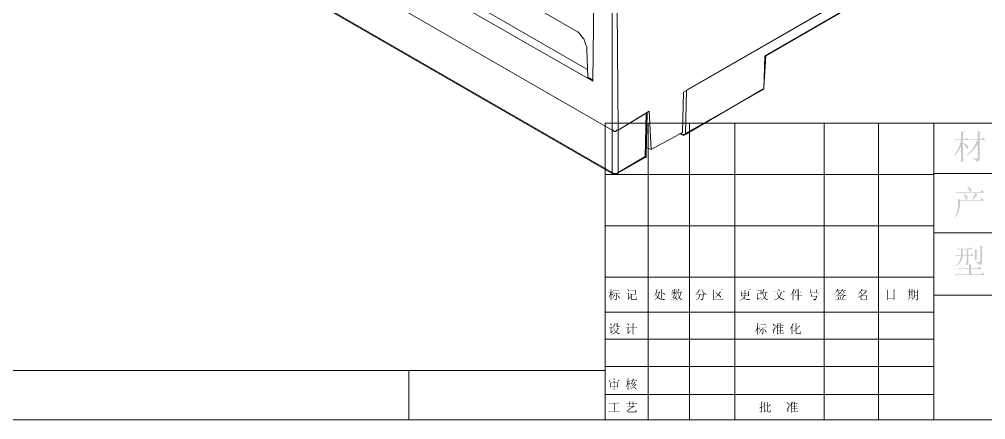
# Model space of a CAD drawing. Header units: millimetres. Extents: x 0 to 273, y 0 to 191.
# Drawn here: x 137 to 218.4, y 0 to 33.7 of the extents above; entities that cross this region are included whole.
import ezdxf

# ---------------------------------------------------------------- set-up
doc = ezdxf.new("R2010")
doc.units = ezdxf.units.MM

msp = doc.modelspace()

# ---------------------------------------------------------------- hatches: boundary and pattern name
h = msp.add_hatch(color=0)
h.paths.add_polyline_path([(217.299635, 22.035382), (217.299635, 21.98026), (217.509097, 21.897578), (217.590401, 21.830743), (217.663437, 21.726701), (217.787461, 21.796292), (217.861875, 21.870017), (217.894259, 21.949255), (217.905972, 22.024358), (217.905972, 23.578785), (218.368993, 23.578785), (218.18158, 23.766198), (218.049288, 23.633906), (217.905972, 23.633906), (217.905972, 24.13), (218.005191, 24.20717), (217.729583, 24.317413), (217.740607, 23.633906), (217.068125, 23.633906), (217.156319, 23.545712), (217.255538, 23.578785), (217.707535, 23.578785), (217.515212, 23.173814), (217.293434, 22.819486), (217.041684, 22.516834), (216.759444, 22.266892), (216.792517, 22.233819), (217.077857, 22.436477), (217.330641, 22.672725), (217.551386, 22.943078), (217.740607, 23.248056), (217.740607, 22.101528), (217.719937, 22.027114), (217.657925, 22.002309), (217.604268, 22.004376), (217.526323, 22.010577), (217.424606, 22.020913)])
h.paths.add_polyline_path([(216.505885, 23.292153), (216.658847, 23.11852), (216.770469, 22.928351), (216.810776, 22.849975), (216.849017, 22.813974), (216.88519, 22.82138), (216.919297, 22.873229), (216.938848, 22.940495), (216.939278, 23.002076), (216.920072, 23.058489), (216.880712, 23.110252), (216.81982, 23.158914), (216.736707, 23.214294), (216.63189, 23.276908), (216.505885, 23.347274), (216.505885, 23.56776), (217.024028, 23.56776), (216.836614, 23.755174), (216.704323, 23.622882), (216.505885, 23.622882), (216.505885, 24.13), (216.605104, 24.20717), (216.329496, 24.317413), (216.340521, 23.622882), (215.756232, 23.622882), (215.844427, 23.534688), (215.943646, 23.56776), (216.340521, 23.56776), (216.229072, 23.189489), (216.093852, 22.848424), (215.935894, 22.544567), (215.756232, 22.277917), (215.789305, 22.244844), (215.9669, 22.443454), (216.118657, 22.643097), (216.243541, 22.844807), (216.340521, 23.049618), (216.339573, 22.654982), (216.337076, 22.298587), (216.333544, 21.981466), (216.329496, 21.704653), (216.51691, 21.781823), (216.513271, 21.854181), (216.510536, 21.959676), (216.508577, 22.098373), (216.507263, 22.270337), (216.506467, 22.475633), (216.506058, 22.714324), (216.505907, 22.986476)])
h = msp.add_hatch(color=0)
h.paths.add_polyline_path([(216.51691, 19.043385), (216.619573, 18.881466), (216.693298, 18.690608), (216.721118, 18.603791), (216.754621, 18.558316), (216.793292, 18.554182), (216.836614, 18.591389), (216.86762, 18.646166), (216.877956, 18.70301), (216.86762, 18.761921), (216.836614, 18.822899), (216.716725, 18.945545), (216.538958, 19.076458)])
h.paths.add_polyline_path([(217.498073, 19.087483), (217.471201, 18.992484), (217.423659, 18.864929), (217.355446, 18.705335), (217.266562, 18.514219), (216.263351, 18.514219), (216.075937, 18.613437), (216.079382, 18.286842), (216.070425, 17.90237), (216.044587, 17.696698), (215.983609, 17.493092), (215.887491, 17.291554), (215.756232, 17.092083), (215.778281, 17.05901), (215.927195, 17.215418), (216.043553, 17.371825), (216.127872, 17.530299), (216.180668, 17.692908), (216.233034, 18.044997), (216.252326, 18.459097), (218.291823, 18.459097), (218.093385, 18.657535), (217.950069, 18.514219), (217.332708, 18.514219), (217.430893, 18.641343), (217.518743, 18.749863), (217.596258, 18.83978), (217.663437, 18.911094), (217.751632, 18.955191)])
h.paths.add_polyline_path([(215.855451, 19.197726), (215.943646, 19.109531), (216.047688, 19.134336), (216.164132, 19.142604), (218.291823, 19.142604), (218.093385, 19.341042), (217.950069, 19.197726), (217.101198, 19.197726), (217.170358, 19.266972), (217.203862, 19.334151), (217.201192, 19.399264), (217.161831, 19.462309), (217.026784, 19.573241), (216.858663, 19.671771), (216.836614, 19.638698), (216.920675, 19.529833), (216.97993, 19.429236), (217.046076, 19.197726)])
h = msp.add_hatch(color=0)
h.paths.add_polyline_path([(216.781493, 13.011767), (216.946857, 13.099962), (216.937211, 13.261192), (216.935833, 13.463764), (216.935833, 13.827566), (217.409878, 13.827566), (217.222465, 14.014979), (217.101198, 13.882687), (216.935833, 13.882687), (216.935833, 14.356733), (217.299635, 14.356733), (217.112222, 14.544146), (216.97993, 14.411854), (215.965694, 14.411854), (216.053889, 14.32366), (216.175156, 14.356733), (216.318472, 14.356733), (216.318472, 13.882687), (215.855451, 13.882687), (215.95467, 13.794493), (216.078693, 13.819298), (216.219253, 13.827566), (216.318472, 13.827566), (216.279284, 13.569012), (216.186869, 13.338362), (216.041745, 13.134585), (215.844427, 12.956646), (215.866476, 12.923573), (216.121671, 13.098153), (216.308137, 13.307357), (216.425356, 13.550666), (216.472812, 13.827566), (216.792517, 13.827566), (216.792517, 13.463764), (216.789072, 13.272906)])
h.paths.add_polyline_path([(216.472812, 14.356733), (216.792517, 14.356733), (216.792517, 13.882687), (216.472812, 13.882687)])
h.paths.add_polyline_path([(217.487048, 13.463764), (217.641389, 13.518885), (217.641389, 14.213417), (217.718559, 14.290587), (217.487048, 14.378781), (217.494628, 14.183789), (217.498073, 13.959858)])
h.paths.add_polyline_path([(217.939045, 14.654389), (217.946624, 14.469043), (217.950069, 14.312635), (217.950069, 13.397618), (217.943868, 13.342927), (217.925265, 13.303222), (217.894259, 13.279021), (217.850851, 13.270839), (217.718559, 13.270839), (217.520121, 13.287375), (217.520121, 13.232253), (217.665935, 13.197027), (217.772991, 13.148882), (217.841807, 13.087301), (217.872899, 13.011767), (217.977286, 13.071712), (218.050666, 13.152327), (218.093041, 13.253613), (218.10441, 13.375569), (218.10441, 14.478), (218.18158, 14.55517)])
h.paths.add_polyline_path([(217.001979, 12.758208), (216.053889, 12.758208), (216.142083, 12.670014), (216.246125, 12.694819), (216.362569, 12.703087), (217.001979, 12.703087), (217.001979, 12.240066), (215.811354, 12.240066), (215.910573, 12.151872), (216.034596, 12.176676), (216.175156, 12.184944), (218.324896, 12.184944), (218.137482, 12.405431), (217.983142, 12.240066), (217.156319, 12.240066), (217.156319, 12.703087), (218.038264, 12.703087), (217.839826, 12.901524), (217.685486, 12.758208), (217.156319, 12.758208), (217.156319, 12.923573), (217.244514, 13.011767), (216.990955, 13.12201)])
h = msp.add_hatch(color=0)
h.paths.add_polyline_path([(187.393536, 10.523802), (187.382512, 10.51829), (187.462438, 10.372907), (187.509291, 10.264731), (187.534785, 10.202719), (187.564413, 10.215122), (187.581638, 10.264731), (187.569925, 10.31434), (187.54934, 10.345518), (187.512736, 10.390132), (187.460629, 10.449216)])
h.paths.add_polyline_path([(187.062807, 10.915165), (187.09588, 10.882092), (187.128953, 10.898628), (187.553388, 10.898628), (187.48173, 10.964774), (187.432121, 10.915165)])
h.paths.add_polyline_path([(187.117928, 10.171024), (187.117928, 10.148976), (187.189586, 10.126927), (187.244708, 10.060781), (187.310854, 10.104878), (187.332902, 10.171024), (187.332902, 10.650582), (187.625046, 10.650582), (187.547876, 10.72224), (187.492755, 10.667118), (186.996661, 10.667118), (187.029734, 10.634045), (187.068319, 10.650582), (187.272269, 10.650582), (187.272269, 10.176536), (187.265378, 10.159311), (187.25022, 10.154488), (187.204745, 10.158622)])
h.paths.add_polyline_path([(187.12344, 10.534826), (187.044892, 10.336389), (186.941539, 10.171024), (186.952564, 10.16), (187.059362, 10.284712), (187.162025, 10.446632), (187.211635, 10.479705)])
h.paths.add_polyline_path([(186.880906, 10.600972), (186.918802, 10.556875), (186.952564, 10.496241), (186.977368, 10.456278), (187.002173, 10.474193), (187.013886, 10.514845), (186.996661, 10.551363), (186.951186, 10.585814), (186.880906, 10.628533), (186.880906, 10.733264), (187.051782, 10.733264), (186.980124, 10.804922), (186.936027, 10.755313), (186.880906, 10.755313), (186.880906, 10.959262), (186.913979, 10.986823), (186.820272, 11.03092), (186.823028, 10.903452), (186.825784, 10.755313), (186.649395, 10.755313), (186.682468, 10.72224), (186.721053, 10.733264), (186.825784, 10.733264), (186.749992, 10.489351), (186.649395, 10.28678), (186.665932, 10.270243), (186.754126, 10.39909), (186.825784, 10.540339), (186.823028, 10.261975), (186.820272, 10.049757), (186.886418, 10.077318), (186.883231, 10.140535), (186.881595, 10.248194), (186.880992, 10.401329)])
h = msp.add_hatch(color=0)
h.paths.add_polyline_path([(188.524196, 10.204097), (188.530569, 10.157502), (188.550378, 10.12486), (188.584657, 10.105654), (188.634439, 10.099366), (188.943119, 10.099366), (189.00582, 10.114525), (189.04785, 10.154488), (189.009954, 10.179982), (188.992729, 10.226146), (188.987217, 10.369462), (188.97068, 10.369462), (188.962412, 10.244749), (188.954144, 10.182049), (188.937607, 10.157244), (188.904534, 10.148976), (188.645463, 10.148976), (188.596543, 10.166201), (188.584829, 10.220634), (188.584829, 10.567899), (188.876974, 10.567899), (188.876974, 10.501753), (188.937607, 10.534826), (188.93442, 10.576254), (188.932784, 10.643002), (188.932181, 10.735589), (188.932095, 10.854531), (188.976192, 10.882092), (188.910046, 10.948238), (188.871461, 10.898628), (188.496635, 10.898628), (188.529708, 10.865556), (188.61239, 10.882092), (188.876974, 10.882092), (188.876974, 10.584436), (188.584829, 10.584436), (188.518684, 10.628533), (188.524196, 10.485217)])
h.paths.add_polyline_path([(188.232052, 10.981311), (188.285795, 10.915854), (188.314734, 10.854531), (188.334715, 10.813879), (188.358831, 10.810434), (188.378813, 10.831794), (188.386392, 10.865556), (188.37399, 10.901385), (188.336783, 10.937214), (188.237564, 10.997847)])
h.paths.add_polyline_path([(188.270637, 10.193073), (188.325758, 10.121415), (188.34841, 10.162842), (188.382947, 10.221323), (188.428853, 10.297373), (188.485611, 10.39151), (188.469074, 10.402535), (188.342295, 10.242682), (188.342295, 10.600972), (188.386392, 10.634045), (188.320246, 10.694679), (188.287173, 10.650582), (188.088736, 10.650582), (188.121809, 10.617509), (188.204491, 10.634045), (188.287173, 10.634045), (188.287173, 10.270243)])
h = msp.add_hatch(color=0)
h.paths.add_polyline_path([(190.696414, 10.738776), (190.88934, 10.738776), (190.840419, 10.530692), (190.779097, 10.36395), (190.712951, 10.482461), (190.663341, 10.634045)])
h.paths.add_polyline_path([(190.999583, 10.733264), (190.927925, 10.804922), (190.883828, 10.760825), (190.707439, 10.760825), (190.733621, 10.843507), (190.751536, 10.893116), (190.784609, 10.948238), (190.690902, 10.986823), (190.673677, 10.88347), (190.635781, 10.72224), (190.573769, 10.541028), (190.486953, 10.380486), (190.503489, 10.369462), (190.582037, 10.478327), (190.652317, 10.611997), (190.686079, 10.463168), (190.757048, 10.31434), (190.641293, 10.193073), (190.475928, 10.08283), (190.486953, 10.071806), (190.668854, 10.165512), (190.784609, 10.270243), (190.870736, 10.197207), (190.977534, 10.148976), (191.043852, 10.130286), (191.12774, 10.115214), (191.230232, 10.103242), (191.352361, 10.093854), (191.372342, 10.135884), (191.429531, 10.165512), (191.429531, 10.176536), (191.283975, 10.175503), (191.162191, 10.180671), (191.065212, 10.192039), (190.994071, 10.209609), (190.887273, 10.250951), (190.817682, 10.308828), (190.900364, 10.51829), (190.955486, 10.711215)])
h.paths.add_polyline_path([(191.137387, 10.711215), (191.265544, 10.607862), (191.335824, 10.529314), (191.367519, 10.493485), (191.390946, 10.523802), (191.384055, 10.580991), (191.335824, 10.634045), (191.253142, 10.683655), (191.137387, 10.733264), (191.137387, 10.915165), (191.170459, 10.948238), (191.076753, 10.997847), (191.079509, 10.908275), (191.082265, 10.843507), (191.082265, 10.397023), (191.076753, 10.23717), (191.142899, 10.264731), (191.137387, 10.397023)])
h = msp.add_hatch(color=0)
h.paths.add_polyline_path([(192.163315, 10.413559), (192.306631, 10.413559), (192.229461, 10.275755), (192.09717, 10.303316)])
h.paths.add_polyline_path([(191.992439, 10.970286), (191.981414, 10.959262), (192.04756, 10.832483), (192.064786, 10.794587), (192.086145, 10.810434), (192.099237, 10.851086), (192.091657, 10.887604), (192.05445, 10.924811)])
h.paths.add_polyline_path([(192.350729, 10.981311), (192.321101, 10.915165), (192.262534, 10.79941), (192.273559, 10.793898), (192.356241, 10.893116), (192.422387, 10.931701)])
h.paths.add_polyline_path([(192.163315, 11.025408), (192.166072, 10.904141), (192.168828, 10.766337), (191.926293, 10.766337), (191.959366, 10.733264), (192.042048, 10.744288), (192.135755, 10.744288), (192.036536, 10.619576), (191.904244, 10.507266), (191.915269, 10.496241), (192.048249, 10.578924), (192.168828, 10.694679), (192.168828, 10.523802), (192.113706, 10.435608), (191.915269, 10.435608), (191.948342, 10.402535), (191.986927, 10.413559), (192.108194, 10.413559), (192.05445, 10.331566), (192.025512, 10.28678), (192.201901, 10.248194), (192.065475, 10.151732), (191.904244, 10.088342), (191.909756, 10.071806), (192.095103, 10.130372), (192.25151, 10.226146), (192.345217, 10.165512), (192.373466, 10.148976), (192.389314, 10.165512), (192.372777, 10.220634), (192.339015, 10.240615), (192.284583, 10.264731), (192.321101, 10.323298), (192.361753, 10.402535), (192.400338, 10.430095), (192.339704, 10.474193), (192.312144, 10.435608), (192.179852, 10.435608), (192.234973, 10.501753), (192.17434, 10.51829), (192.223949, 10.551363), (192.223949, 10.683655), (192.312144, 10.59546), (192.338326, 10.569966), (192.356241, 10.589948), (192.361064, 10.622332), (192.345217, 10.650582), (192.299052, 10.675386), (192.223949, 10.700191), (192.223949, 10.744288), (192.444435, 10.744288), (192.378289, 10.810434), (192.334192, 10.766337), (192.223949, 10.766337), (192.223949, 10.959262), (192.25151, 10.981311)])
h.paths.add_polyline_path([(192.505069, 10.744288), (192.692482, 10.744288), (192.660787, 10.505199), (192.604288, 10.336389), (192.538142, 10.519668)])
h.paths.add_polyline_path([(192.527118, 11.025408), (192.491116, 10.864005), (192.449947, 10.726374), (192.404644, 10.61148), (192.356241, 10.51829), (192.367265, 10.512778), (192.488532, 10.716727), (192.511959, 10.494174), (192.576727, 10.292292), (192.440301, 10.162756), (192.262534, 10.066293), (192.268046, 10.049757), (192.460972, 10.133128), (192.604288, 10.253707), (192.685592, 10.157933), (192.791701, 10.08283), (192.808926, 10.115214), (192.863359, 10.126927), (192.863359, 10.137951), (192.744159, 10.190317), (192.637361, 10.292292), (192.675429, 10.372993), (192.706263, 10.474882), (192.728828, 10.598475), (192.742092, 10.744288), (192.868871, 10.744288), (192.797213, 10.821458), (192.742092, 10.766337), (192.510581, 10.766337), (192.542965, 10.850397), (192.571215, 10.909653), (192.626336, 10.975799)])
h = msp.add_hatch(color=0)
h.paths.add_polyline_path([(194.278001, 10.992335), (194.207721, 10.836617), (194.129173, 10.705703), (194.039601, 10.59546), (193.94176, 10.501753), (193.947272, 10.490729), (194.067161, 10.573411), (194.162246, 10.67263), (194.244239, 10.782873), (194.322099, 10.909653), (194.360684, 10.931701)])
h.paths.add_polyline_path([(194.564633, 10.981311), (194.487463, 11.014384), (194.525359, 10.858665), (194.592194, 10.727752), (194.683145, 10.620265), (194.807168, 10.529314), (194.845753, 10.562387), (194.900875, 10.578924), (194.900875, 10.589948), (194.789253, 10.626466), (194.685901, 10.700191), (194.59495, 10.811123), (194.537072, 10.959262)])
h.paths.add_polyline_path([(194.112637, 10.589948), (194.14571, 10.556875), (194.184295, 10.567899), (194.311074, 10.567899), (194.284891, 10.425961), (194.233904, 10.292292), (194.138819, 10.171024), (193.985857, 10.066293), (193.996882, 10.049757), (194.170514, 10.151043), (194.278001, 10.264731), (194.340013, 10.399779), (194.37722, 10.567899), (194.592194, 10.567899), (194.583926, 10.424153), (194.575658, 10.315029), (194.567389, 10.240012), (194.559121, 10.198585), (194.538451, 10.164134), (194.509512, 10.154488), (194.459902, 10.158622), (194.37722, 10.171024), (194.37722, 10.148976), (194.455768, 10.112458), (194.492975, 10.055269), (194.563255, 10.09661), (194.60873, 10.154488), (194.623372, 10.204097), (194.634913, 10.28678), (194.644387, 10.402535), (194.652828, 10.551363), (194.685901, 10.573411), (194.625267, 10.634045), (194.586682, 10.589948)])
h = msp.add_hatch(color=0)
h.paths.add_polyline_path([(195.601586, 10.766337), (195.590562, 10.755313), (195.849633, 10.534826), (195.717342, 10.385998), (195.568514, 10.264731), (195.58505, 10.253707), (195.645684, 10.292292), (195.722854, 10.347413), (195.893731, 10.501753), (195.998461, 10.397023), (196.075632, 10.297804), (196.101814, 10.27231), (196.119729, 10.292292), (196.119729, 10.374974), (196.101298, 10.403999), (196.063229, 10.441809), (196.006557, 10.48892), (195.932316, 10.545851), (196.031534, 10.67263), (196.07701, 10.721551), (196.114217, 10.7498), (196.037047, 10.821458), (195.976413, 10.711215), (195.882706, 10.578924), (195.729744, 10.685033)])
h.paths.add_polyline_path([(195.513392, 10.937214), (195.447246, 10.975799), (195.450002, 10.885537), (195.452758, 10.832483), (195.452758, 10.148976), (195.425198, 10.126927), (195.485831, 10.08283), (195.50788, 10.115903), (196.30163, 10.115903), (196.229972, 10.198585), (196.169338, 10.137951), (195.50788, 10.137951), (195.50788, 10.915165), (196.279581, 10.915165), (196.207923, 10.992335), (196.14729, 10.937214)])
h = msp.add_hatch(color=0)
h.paths.add_polyline_path([(197.815921, 10.402535), (197.876555, 10.430095), (197.876555, 10.463168), (198.108066, 10.463168), (198.086017, 10.352925), (198.052944, 10.275755), (197.996444, 10.330188), (197.931677, 10.413559), (197.91514, 10.402535), (197.977152, 10.304005), (198.030895, 10.242682), (197.977841, 10.196518), (197.904116, 10.154488), (197.800074, 10.113147), (197.667093, 10.071806), (197.672605, 10.055269), (197.799385, 10.083519), (197.909628, 10.115903), (197.997822, 10.154488), (198.06948, 10.209609), (198.168699, 10.147598), (198.267918, 10.110391), (198.387807, 10.094543), (198.549038, 10.08283), (198.566263, 10.119348), (198.620696, 10.143464), (198.620696, 10.154488), (198.426392, 10.153799), (198.289967, 10.165512), (198.185236, 10.193762), (198.097041, 10.242682), (198.141138, 10.340523), (198.168699, 10.463168), (198.40021, 10.463168), (198.40021, 10.413559), (198.466355, 10.435608), (198.463169, 10.486337), (198.461532, 10.556186), (198.460929, 10.645672), (198.460843, 10.755313), (198.493916, 10.782873), (198.433283, 10.837995), (198.394697, 10.79941), (198.174211, 10.79941), (198.174211, 10.920677), (198.598647, 10.920677), (198.515965, 10.997847), (198.460843, 10.942726), (197.68363, 10.942726), (197.716703, 10.909653), (197.799385, 10.920677), (198.11909, 10.920677), (198.11909, 10.79941), (197.882067, 10.79941), (197.815921, 10.832483), (197.821434, 10.611997)])
h.paths.add_polyline_path([(197.876555, 10.777361), (198.11909, 10.777361), (198.11909, 10.645069), (197.876555, 10.645069)])
h.paths.add_polyline_path([(198.174211, 10.777361), (198.40021, 10.777361), (198.40021, 10.645069), (198.174211, 10.645069)])
h.paths.add_polyline_path([(197.876555, 10.623021), (198.11909, 10.623021), (198.116334, 10.562387), (198.113578, 10.485217), (197.876555, 10.485217)])
h.paths.add_polyline_path([(198.174211, 10.623021), (198.40021, 10.623021), (198.40021, 10.485217), (198.168699, 10.485217)])
h = msp.add_hatch(color=0)
h.paths.add_polyline_path([(199.508814, 10.832483), (199.547399, 10.865556), (199.492277, 10.920677), (199.442668, 10.87658), (199.128475, 10.87658), (199.161548, 10.843507), (199.200133, 10.854531), (199.459204, 10.854531), (199.459204, 10.606484), (199.227694, 10.606484), (199.161548, 10.645069), (199.16706, 10.457656), (199.16706, 10.264731), (199.156036, 10.176536), (199.194621, 10.104878), (199.23691, 10.142344), (199.313821, 10.189628), (199.42484, 10.248281), (199.569447, 10.319852), (199.563935, 10.336389), (199.227694, 10.204097), (199.227694, 10.584436), (199.459204, 10.584436), (199.459204, 10.545851), (199.514326, 10.584436), (199.509503, 10.67952)])
h.paths.add_polyline_path([(199.663154, 10.738776), (199.872616, 10.738776), (199.840232, 10.515534), (199.778909, 10.341901), (199.740496, 10.408219), (199.707251, 10.492107), (199.67814, 10.594599), (199.65213, 10.716727)])
h.paths.add_polyline_path([(199.635593, 10.689167), (199.6728, 10.468681), (199.751349, 10.297804), (199.601142, 10.158622), (199.409595, 10.060781), (199.415107, 10.049757), (199.609411, 10.126927), (199.778909, 10.253707), (199.873305, 10.157244), (199.988371, 10.077318), (200.022822, 10.113836), (200.065541, 10.121415), (200.065541, 10.137951), (199.926359, 10.199274), (199.811982, 10.297804), (199.891219, 10.489351), (199.93325, 10.738776), (200.049005, 10.738776), (199.982859, 10.804922), (199.938762, 10.760825), (199.674178, 10.760825), (199.71552, 10.868312), (199.740324, 10.942726), (199.778909, 10.964774), (199.685203, 11.014384), (199.606655, 10.733953), (199.503302, 10.523802), (199.514326, 10.51829), (199.585295, 10.605795)])
h = msp.add_hatch(color=0)
h.paths.add_polyline_path([(200.948147, 11.014384), (200.931611, 10.997847), (200.972952, 10.922055), (200.997757, 10.854531), (201.019116, 10.817324), (201.052878, 10.837995), (201.069414, 10.884159), (201.052878, 10.926189), (201.008781, 10.966152)])
h.paths.add_polyline_path([(200.567809, 10.79941), (200.600882, 10.766337), (200.683564, 10.777361), (200.82688, 10.777361), (200.849445, 10.637835), (200.883379, 10.516912), (200.927649, 10.414593), (200.98122, 10.330877), (200.898365, 10.254137), (200.797941, 10.18825), (200.678913, 10.131664), (200.540248, 10.08283), (200.54576, 10.066293), (200.690368, 10.103845), (200.817923, 10.151732), (200.927907, 10.212021), (201.019805, 10.28678), (201.176901, 10.169646), (201.383607, 10.093854), (201.411168, 10.135884), (201.488338, 10.148976), (201.488338, 10.165512), (201.362248, 10.182049), (201.248559, 10.215122), (201.147274, 10.264731), (201.05839, 10.330877), (201.112995, 10.414593), (201.160365, 10.516912), (201.199467, 10.637835), (201.229267, 10.777361), (201.49385, 10.777361), (201.405656, 10.865556), (201.33951, 10.79941)])
h.paths.add_polyline_path([(200.848928, 10.777361), (201.163121, 10.777361), (201.105243, 10.552741), (201.014293, 10.369462), (200.915074, 10.550674)])
h = msp.add_hatch(color=0)
h.paths.add_polyline_path([(202.585918, 10.744288), (202.420553, 10.744288), (202.453626, 10.854531), (202.486699, 10.882092), (202.404017, 10.926189), (202.379901, 10.811123), (202.35992, 10.716727), (202.288262, 10.529314), (202.299286, 10.51829), (202.357164, 10.609929), (202.415041, 10.72224), (202.585918, 10.72224), (202.585918, 10.479705), (202.271725, 10.479705), (202.304798, 10.446632), (202.38748, 10.457656), (202.585918, 10.457656), (202.585918, 10.049757), (202.652064, 10.071806), (202.648877, 10.120468), (202.647241, 10.200652), (202.646638, 10.312876), (202.646552, 10.457656), (202.94972, 10.457656), (202.883574, 10.529314), (202.828453, 10.479705), (202.646552, 10.479705), (202.646552, 10.72224), (202.911135, 10.72224), (202.833965, 10.79941), (202.784355, 10.744288), (202.646552, 10.744288), (202.646552, 10.948238), (202.679625, 10.981311), (202.585918, 11.025408)])
h.paths.add_polyline_path([(202.144946, 10.049757), (202.211092, 10.08283), (202.206268, 10.179293), (202.205579, 10.259219), (202.205579, 10.689167), (202.238652, 10.716727), (202.189043, 10.755313), (202.222116, 10.822147), (202.288262, 10.942726), (202.321335, 10.964774), (202.238652, 11.025408), (202.139434, 10.777361), (202.090513, 10.671252), (202.045727, 10.589948), (202.003008, 10.523802), (201.968557, 10.474193), (201.979581, 10.463168), (202.05055, 10.54654), (202.150458, 10.683655), (202.150458, 10.248194), (202.147702, 10.163445)])
h = msp.add_hatch(color=0)
h.paths.add_polyline_path([(204.163055, 10.931701), (204.196128, 10.959262), (204.141007, 11.008872), (204.102421, 10.964774), (203.694522, 10.964774), (203.628376, 10.997847), (203.633888, 10.821458), (203.628376, 10.650582), (203.694522, 10.667118), (203.694522, 10.711215), (204.107934, 10.711215), (204.107934, 10.667118), (204.168567, 10.689167), (204.163744, 10.775294)])
h.paths.add_polyline_path([(203.694522, 10.948238), (204.107934, 10.948238), (204.107934, 10.733264), (203.694522, 10.733264)])
h.paths.add_polyline_path([(204.190616, 10.385998), (204.229201, 10.413559), (204.168567, 10.474193), (204.12447, 10.430095), (203.755156, 10.430095), (203.810277, 10.584436), (204.361493, 10.584436), (204.289835, 10.656094), (204.234713, 10.600972), (203.435451, 10.600972), (203.468524, 10.567899), (203.507109, 10.584436), (203.744132, 10.584436), (203.724839, 10.523802), (203.705546, 10.479705), (203.661449, 10.430095), (203.711059, 10.369462), (203.744132, 10.408047), (204.12447, 10.408047), (204.1069, 10.305728), (204.087263, 10.23028), (204.065559, 10.181704), (204.041788, 10.16), (203.967374, 10.157244), (203.84335, 10.187561), (203.84335, 10.171024), (203.931545, 10.117281), (203.97013, 10.055269), (204.025251, 10.071806), (204.063836, 10.088342), (204.118958, 10.137951), (204.13558, 10.165857), (204.15272, 10.2165), (204.170893, 10.28988)])
h = msp.add_hatch(color=0)
h.paths.add_polyline_path([(205.91438, 11.014384), (205.820673, 10.810434), (205.757972, 10.711904), (205.699406, 10.634045), (205.715942, 10.628533), (205.815161, 10.733264), (205.903356, 10.849019), (205.947453, 10.849019), (205.986038, 10.755313), (205.997062, 10.689167), (206.004641, 10.664362), (206.024623, 10.656094), (206.063208, 10.689167), (206.068031, 10.718105), (206.052184, 10.755313), (205.969501, 10.849019), (206.212036, 10.849019), (206.14589, 10.915165), (206.096281, 10.865556), (205.91438, 10.865556), (205.95641, 10.926189), (206.002574, 10.970286)])
h.paths.add_polyline_path([(206.311255, 11.003359), (206.267158, 10.882092), (206.201012, 10.733264), (206.217548, 10.727752), (206.311255, 10.849019), (206.393937, 10.849019), (206.438034, 10.755313), (206.454571, 10.678142), (206.462839, 10.654716), (206.487644, 10.656094), (206.512448, 10.669185), (206.520717, 10.694679), (206.498668, 10.760825), (206.465595, 10.800788), (206.415986, 10.849019), (206.647496, 10.849019), (206.570326, 10.915165), (206.515204, 10.865556), (206.322279, 10.865556), (206.358797, 10.928256), (206.399449, 10.970286)])
h.paths.add_polyline_path([(206.189987, 10.667118), (206.294718, 10.562387), (206.438034, 10.468681), (206.517272, 10.430095), (206.592375, 10.408047), (206.608222, 10.445943), (206.669545, 10.463168), (206.669545, 10.479705), (206.509692, 10.501753), (206.424254, 10.530003), (206.338816, 10.578924), (206.259578, 10.631289), (206.201012, 10.683655), (206.239597, 10.700191), (206.162427, 10.755313), (206.134866, 10.709837), (206.090769, 10.656094), (205.947453, 10.523802), (205.8441, 10.457656), (205.699406, 10.39151), (205.699406, 10.374974), (205.83721, 10.423894), (205.958477, 10.485217), (206.070098, 10.563765)])
h.paths.add_polyline_path([(205.91438, 10.39151), (205.897843, 10.385998), (205.952965, 10.308828), (205.980526, 10.215122), (205.98466, 10.177225), (205.997062, 10.16), (206.030135, 10.165512), (206.052184, 10.198585), (206.052873, 10.22339), (206.041159, 10.264731), (205.996373, 10.317785)])
h.paths.add_polyline_path([(206.107305, 10.435608), (206.096281, 10.424583), (206.140378, 10.358437), (206.156915, 10.281267), (206.167939, 10.209609), (206.175518, 10.185494), (206.1955, 10.182049), (206.228573, 10.215122), (206.234085, 10.242682), (206.22306, 10.28678), (206.185853, 10.348791)])
h.paths.add_polyline_path([(206.393937, 10.419071), (206.320212, 10.240615), (206.267158, 10.132439), (205.743503, 10.132439), (205.776576, 10.099366), (205.859258, 10.110391), (206.641984, 10.110391), (206.559302, 10.198585), (206.493156, 10.132439), (206.283694, 10.132439), (206.382913, 10.264731), (206.42701, 10.318474), (206.487644, 10.36395)])
h.paths.add_polyline_path([(205.958477, 10.479705), (205.99155, 10.446632), (206.074232, 10.457656), (206.360864, 10.457656), (206.289206, 10.51829), (206.245109, 10.479705)])
h = msp.add_hatch(color=0)
h.paths.add_polyline_path([(208.366857, 10.810434), (208.410955, 10.832483), (208.333785, 10.904141), (208.295199, 10.860043), (207.947934, 10.860043), (208.008567, 10.937214), (208.052665, 10.95375), (207.958958, 11.019896), (207.898324, 10.888982), (207.821154, 10.766337), (207.730893, 10.662984), (207.644765, 10.584436), (207.661302, 10.567899), (207.801173, 10.678142), (207.936909, 10.837995), (208.295199, 10.837995), (208.213206, 10.72913), (208.118811, 10.628533), (208.020281, 10.540339), (207.925885, 10.468681), (207.876276, 10.485217), (207.876276, 10.44112), (207.73296, 10.357748), (207.573107, 10.28678), (207.57862, 10.270243), (207.731582, 10.320541), (207.876276, 10.39151), (207.876276, 10.259219), (207.876276, 10.187561), (207.876276, 10.066293), (207.936909, 10.093854), (207.936909, 10.148976), (208.350321, 10.148976), (208.350321, 10.08283), (208.410955, 10.115903), (208.405442, 10.248194), (208.405442, 10.402535), (208.438515, 10.430095), (208.37237, 10.485217), (208.339297, 10.44112), (207.96447, 10.44112), (208.16842, 10.59546), (208.267639, 10.690545)])
h.paths.add_polyline_path([(207.859739, 10.744288), (207.848715, 10.733264), (207.910038, 10.661606), (207.942422, 10.606484), (207.959647, 10.574789), (207.981007, 10.584436), (208.003055, 10.650582), (207.962403, 10.689167)])
h.paths.add_polyline_path([(207.936909, 10.419071), (208.350321, 10.419071), (208.350321, 10.171024), (207.936909, 10.171024)])
h = msp.add_hatch(color=0)
h.paths.add_polyline_path([(210.175285, 10.920677), (210.665866, 10.920677), (210.665866, 10.600972), (210.175285, 10.600972)])
h.paths.add_polyline_path([(210.175285, 10.584436), (210.665866, 10.584436), (210.665866, 10.220634), (210.175285, 10.220634)])
h.paths.add_polyline_path([(210.114651, 10.071806), (210.175285, 10.115903), (210.175285, 10.198585), (210.665866, 10.198585), (210.665866, 10.08283), (210.7265, 10.115903), (210.7265, 10.336389), (210.7265, 10.898628), (210.765085, 10.920677), (210.693427, 10.981311), (210.654842, 10.942726), (210.186309, 10.942726), (210.114651, 10.981311), (210.114651, 10.742221), (210.114651, 10.523802), (210.114651, 10.308139)])
h = msp.add_hatch(color=0)
h.paths.add_polyline_path([(212.010394, 10.815946), (212.181271, 10.815946), (212.181271, 10.705703), (212.010394, 10.705703)])
h.paths.add_polyline_path([(212.010394, 10.683655), (212.181271, 10.683655), (212.181271, 10.556875), (212.010394, 10.556875)])
h.paths.add_polyline_path([(212.010394, 10.534826), (212.181271, 10.534826), (212.181271, 10.402535), (212.010394, 10.402535)])
h.paths.add_polyline_path([(211.960785, 10.837995), (211.828493, 10.837995), (211.861566, 10.804922), (211.922199, 10.815946), (211.960785, 10.815946), (211.960785, 10.402535), (211.817469, 10.402535), (211.850541, 10.369462), (211.911175, 10.385998), (212.352147, 10.385998), (212.291514, 10.452144), (212.241904, 10.402535), (212.236392, 10.815946), (212.363172, 10.815946), (212.297026, 10.882092), (212.252929, 10.837995), (212.236392, 10.837995), (212.236392, 10.937214), (212.269465, 10.964774), (212.175759, 11.014384), (212.181271, 10.837995), (212.010394, 10.837995), (212.010394, 10.931701), (212.048979, 10.964774), (211.955272, 11.014384)])
h.paths.add_polyline_path([(212.010394, 10.36395), (211.982833, 10.294359), (211.938736, 10.220634), (211.811956, 10.08283), (211.822981, 10.077318), (211.929779, 10.161378), (212.048979, 10.28678), (212.087564, 10.303316)])
h.paths.add_polyline_path([(212.15371, 10.352925), (212.142686, 10.347413), (212.193673, 10.26542), (212.219856, 10.204097), (212.232947, 10.175847), (212.258441, 10.193073), (212.274288, 10.226146), (212.269465, 10.259219), (212.232258, 10.295737)])
h.paths.add_polyline_path([(212.451366, 10.915165), (212.655316, 10.915165), (212.655316, 10.700191), (212.451366, 10.700191)])
h.paths.add_polyline_path([(212.451366, 10.683655), (212.655316, 10.683655), (212.655316, 10.468681), (212.445854, 10.468681)])
h.paths.add_polyline_path([(212.506488, 10.154488), (212.500976, 10.132439), (212.576079, 10.106257), (212.605706, 10.055269), (212.65945, 10.080074), (212.688389, 10.104878), (212.704925, 10.148976), (212.704925, 10.893116), (212.74351, 10.915165), (212.677364, 10.975799), (212.638779, 10.931701), (212.456878, 10.931701), (212.390732, 10.964774), (212.393489, 10.836617), (212.396245, 10.650582), (212.389354, 10.468681), (212.374196, 10.352925), (212.349391, 10.266798), (212.30805, 10.193073), (212.246727, 10.127616), (212.164734, 10.066293), (212.175759, 10.049757), (212.268087, 10.108324), (212.352147, 10.187561), (212.41347, 10.298493), (212.445854, 10.446632), (212.655316, 10.446632), (212.655316, 10.182049), (212.647737, 10.154488), (212.627755, 10.143464), (212.585725, 10.144842)])
h = msp.add_hatch(color=0)
h.paths.add_polyline_path([(199.754894, 7.645135), (199.74387, 7.639623), (199.823796, 7.49424), (199.870649, 7.386064), (199.896143, 7.324053), (199.925771, 7.336455), (199.942996, 7.386064), (199.931283, 7.435674), (199.910698, 7.466852), (199.874094, 7.511466), (199.821987, 7.570549)])
h.paths.add_polyline_path([(199.424165, 8.036498), (199.457238, 8.003425), (199.490311, 8.019962), (199.914746, 8.019962), (199.843088, 8.086108), (199.793479, 8.036498)])
h.paths.add_polyline_path([(199.479286, 7.292358), (199.479286, 7.270309), (199.550944, 7.24826), (199.606066, 7.182115), (199.672212, 7.226212), (199.69426, 7.292358), (199.69426, 7.771915), (199.986404, 7.771915), (199.909234, 7.843573), (199.854113, 7.788451), (199.358019, 7.788451), (199.391092, 7.755378), (199.429677, 7.771915), (199.633627, 7.771915), (199.633627, 7.29787), (199.626736, 7.280644), (199.611578, 7.275821), (199.566103, 7.279955)])
h.paths.add_polyline_path([(199.484798, 7.65616), (199.40625, 7.457722), (199.302897, 7.292358), (199.313922, 7.281333), (199.42072, 7.406046), (199.523384, 7.567965), (199.572993, 7.601038)])
h.paths.add_polyline_path([(199.242264, 7.722306), (199.28016, 7.678208), (199.313922, 7.617575), (199.338726, 7.577612), (199.363531, 7.595526), (199.375244, 7.636178), (199.358019, 7.672696), (199.312544, 7.707147), (199.242264, 7.749866), (199.242264, 7.854597), (199.41314, 7.854597), (199.341482, 7.926255), (199.297385, 7.876646), (199.242264, 7.876646), (199.242264, 8.080595), (199.275337, 8.108156), (199.18163, 8.152253), (199.184386, 8.024785), (199.187142, 7.876646), (199.010753, 7.876646), (199.043826, 7.843573), (199.082411, 7.854597), (199.187142, 7.854597), (199.11135, 7.610684), (199.010753, 7.408113), (199.02729, 7.391576), (199.115484, 7.520423), (199.187142, 7.661672), (199.184386, 7.383308), (199.18163, 7.17109), (199.247776, 7.198651), (199.244589, 7.261869), (199.242953, 7.369528), (199.24235, 7.522662)])
h = msp.add_hatch(color=0)
h.paths.add_polyline_path([(200.841449, 7.17109), (200.902083, 7.204163), (200.902083, 7.286845), (201.420226, 7.286845), (201.343055, 7.364016), (201.282422, 7.308894), (201.15013, 7.308894), (201.15013, 7.507332), (201.387153, 7.507332), (201.309982, 7.57899), (201.249349, 7.52938), (201.15013, 7.52938), (201.15013, 7.727818), (201.38164, 7.727818), (201.30447, 7.804988), (201.243837, 7.749866), (201.15013, 7.749866), (201.15013, 7.920743), (201.398177, 7.920743), (201.321007, 8.003425), (201.260373, 7.942792), (200.891059, 7.942792), (200.940668, 8.030986), (200.990278, 8.09162), (200.902083, 8.146741), (200.8759, 8.050968), (200.824913, 7.926255), (200.74981, 7.777427), (200.654036, 7.628599), (200.665061, 7.617575), (200.846962, 7.849085), (200.846962, 7.380552), (200.844206, 7.306827)])
h.paths.add_polyline_path([(201.095009, 7.920743), (201.095009, 7.749866), (200.902083, 7.749866), (200.902083, 7.920743)])
h.paths.add_polyline_path([(200.902083, 7.727818), (201.095009, 7.727818), (201.095009, 7.52938), (200.902083, 7.52938)])
h.paths.add_polyline_path([(200.902083, 7.507332), (201.095009, 7.507332), (201.095009, 7.308894), (200.902083, 7.308894)])
h.paths.add_polyline_path([(201.045399, 8.130205), (201.083984, 8.050968), (201.106033, 7.992401), (201.123258, 7.959328), (201.144618, 7.959328), (201.160465, 7.976554), (201.172179, 8.01445), (201.147374, 8.067504), (201.056423, 8.141229)])
h.paths.add_polyline_path([(200.48316, 8.102644), (200.466623, 8.086108), (200.52519, 7.991712), (200.554818, 7.926255), (200.572732, 7.885603), (200.598915, 7.882158), (200.618896, 7.906963), (200.626476, 7.948304), (200.618035, 7.976295), (200.592025, 8.011005), (200.547411, 8.052949)])
h.paths.add_polyline_path([(200.450087, 7.590014), (200.450087, 7.573477), (200.501074, 7.554185), (200.527257, 7.534892), (200.536903, 7.510777), (200.538281, 7.474259), (200.516232, 7.37504), (200.507964, 7.32612), (200.516232, 7.29787), (200.565842, 7.270309), (200.58789, 7.278577), (200.593403, 7.319918), (200.593403, 7.386753), (200.593403, 7.474259), (200.604599, 7.545744), (200.6375, 7.661672), (200.691071, 7.823075), (200.764279, 8.030986), (200.747743, 8.036498), (200.666955, 7.848224), (200.605805, 7.712659), (200.563258, 7.628771), (200.538281, 7.595526), (200.498318, 7.586569)])
h = msp.add_hatch(color=0)
h.paths.add_polyline_path([(186.770687, 8.108156), (186.816852, 8.038565), (186.842345, 7.981377), (186.855437, 7.945548), (186.88093, 7.942792), (186.914003, 7.986889), (186.908491, 8.019962), (186.886443, 8.053035), (186.844412, 8.086108), (186.781712, 8.119181)])
h.paths.add_polyline_path([(186.891955, 7.386064), (186.891955, 7.738842), (186.936052, 7.771915), (186.864394, 7.838061), (186.831321, 7.788451), (186.665956, 7.788451), (186.699029, 7.755378), (186.781712, 7.771915), (186.831321, 7.771915), (186.831321, 7.386064), (186.820297, 7.325431), (186.875418, 7.270309), (186.952588, 7.380552), (187.062831, 7.512844), (187.046295, 7.523868)])
h.paths.add_polyline_path([(187.145514, 7.689233), (187.399073, 7.689233), (187.350152, 7.55763), (187.272293, 7.430161), (187.200635, 7.528691)])
h.paths.add_polyline_path([(187.029759, 7.705769), (187.062831, 7.672696), (187.117953, 7.689233), (187.159983, 7.532825), (187.23922, 7.397089), (187.086258, 7.288224), (186.858882, 7.187627), (186.864394, 7.176602), (187.083502, 7.242748), (187.277805, 7.358503), (187.389426, 7.266864), (187.525852, 7.204163), (187.549279, 7.237925), (187.614047, 7.259285), (187.614047, 7.270309), (187.445926, 7.310961), (187.310878, 7.397089), (187.389426, 7.510088), (187.459706, 7.65616), (187.509316, 7.672696), (187.437658, 7.755378), (187.388048, 7.705769)])
h.paths.add_polyline_path([(187.404585, 7.893182), (187.404585, 8.053035), (187.437658, 8.075083), (187.371512, 8.130205), (187.332927, 8.086108), (187.156538, 8.086108), (187.095904, 8.119181), (187.095904, 8.003425), (187.073856, 7.871134), (187.020801, 7.784317), (186.914003, 7.689233), (186.919515, 7.678208), (187.040783, 7.751244), (187.112441, 7.832549), (187.149648, 7.932456), (187.16205, 8.069571), (187.343951, 8.069571), (187.343951, 7.871134), (187.360488, 7.821524), (187.410097, 7.804988), (187.476243, 7.804988), (187.552035, 7.804299), (187.586486, 7.816012), (187.591998, 7.835305), (187.580974, 7.854597), (187.525852, 7.865622), (187.448682, 7.854597), (187.414231, 7.863554)])
h = msp.add_hatch(color=0)
h.paths.add_polyline_path([(188.204509, 8.102644), (188.270654, 8.02823), (188.303727, 7.970352), (188.321642, 7.93728), (188.347824, 7.93728), (188.380897, 7.986889), (188.369184, 8.022718), (188.3368, 8.058547), (188.281679, 8.088864), (188.210021, 8.119181)])
h.paths.add_polyline_path([(188.320264, 7.347479), (188.320264, 7.705769), (188.369873, 7.73333), (188.303727, 7.799476), (188.254118, 7.749866), (188.088753, 7.749866), (188.121826, 7.716793), (188.204509, 7.727818), (188.265142, 7.727818), (188.265142, 7.37504), (188.265142, 7.347479), (188.248606, 7.29787), (188.309239, 7.226212), (188.338867, 7.281333), (188.364361, 7.319918), (188.380897, 7.344895), (188.41397, 7.387442), (188.46358, 7.448593), (188.529726, 7.52938), (188.518701, 7.540405)])
h.paths.add_polyline_path([(188.684066, 7.771915), (188.402946, 7.771915), (188.436019, 7.738842), (188.518701, 7.749866), (188.684066, 7.749866), (188.684066, 7.380552), (188.68131, 7.297181), (188.678554, 7.176602), (188.750212, 7.204163), (188.744699, 7.358503), (188.744699, 7.749866), (189.058892, 7.749866), (188.981722, 7.827036), (188.926601, 7.771915), (188.744699, 7.771915), (188.744699, 8.04201), (188.783285, 8.075083), (188.678554, 8.130205), (188.679415, 8.076547), (188.68131, 7.998602), (188.683205, 7.896886)])
h = msp.add_hatch(color=0)
h.paths.add_polyline_path([(202.071321, 7.176602), (202.137467, 7.209675), (202.137467, 7.281333), (202.137467, 7.336455), (202.137467, 7.788451), (202.17054, 7.821524), (202.109906, 7.854597), (202.155381, 7.946237), (202.209125, 8.058547), (202.253222, 8.086108), (202.159515, 8.135717), (202.122308, 8.029608), (202.060297, 7.882158), (201.976925, 7.720928), (201.88942, 7.584502), (201.905956, 7.573477), (201.989328, 7.669251), (202.076833, 7.793964), (202.076833, 7.430161)])
h.paths.add_polyline_path([(202.418587, 7.628599), (202.165028, 7.446698), (202.17054, 7.430161), (202.418587, 7.573477), (202.418587, 7.319918), (202.443391, 7.245504), (202.517805, 7.2207), (202.738292, 7.2207), (202.80926, 7.240681), (202.859559, 7.29787), (202.809949, 7.347479), (202.797547, 7.401223), (202.793413, 7.496307), (202.771364, 7.496307), (202.767919, 7.397089), (202.76034, 7.330943), (202.747249, 7.288913), (202.721755, 7.275821), (202.545366, 7.275821), (202.490934, 7.293047), (202.473708, 7.347479), (202.473708, 7.60655), (202.727267, 7.860109), (202.771364, 7.871134), (202.699706, 7.942792), (202.658365, 7.884914), (202.600488, 7.8105), (202.535031, 7.73333), (202.473708, 7.672696), (202.473708, 8.058547), (202.506781, 8.09162), (202.413074, 8.135717), (202.418587, 7.926255)])
h = msp.add_hatch(color=0)
h.paths.add_polyline_path([(186.864394, 3.098712), (187.095904, 3.098712), (187.095904, 2.960908), (186.864394, 2.960908)])
h.paths.add_polyline_path([(187.145514, 3.098712), (187.382536, 3.098712), (187.382536, 2.960908), (187.145514, 2.960908)])
h.paths.add_polyline_path([(186.864394, 2.938859), (187.095904, 2.938859), (187.095904, 2.801056), (186.864394, 2.801056)])
h.paths.add_polyline_path([(187.145514, 2.938859), (187.382536, 2.938859), (187.382536, 2.801056), (187.145514, 2.801056)])
h.paths.add_polyline_path([(187.095904, 3.115248), (186.864394, 3.115248), (186.80376, 3.148321), (186.809272, 2.933347), (186.80376, 2.718373), (186.864394, 2.740422), (186.864394, 2.779007), (187.095904, 2.779007), (187.093148, 2.624667), (187.090392, 2.519936), (187.151026, 2.558521), (187.147839, 2.589871), (187.146203, 2.635691), (187.1456, 2.698047), (187.145514, 2.779007), (187.382536, 2.779007), (187.382536, 2.701837), (187.44317, 2.740422), (187.439983, 2.785983), (187.438347, 2.856866), (187.437744, 2.953587), (187.437658, 3.076663), (187.470731, 3.104224), (187.404585, 3.153833), (187.377024, 3.115248), (187.145514, 3.115248), (187.145514, 3.197931), (187.189611, 3.231003), (187.090392, 3.275101)])
h.paths.add_polyline_path([(187.046295, 3.47905), (187.08488, 3.417039), (187.106929, 3.363295), (187.122776, 3.330222), (187.151026, 3.346759), (187.170318, 3.387411), (187.156538, 3.423929), (187.057319, 3.484562)])
h.paths.add_polyline_path([(187.404585, 3.197931), (187.421121, 3.192418), (187.503115, 3.266832), (187.580974, 3.291637), (187.509316, 3.374319), (187.465219, 3.330222), (186.781712, 3.330222), (186.781712, 3.379832), (186.759663, 3.379832), (186.734169, 3.295771), (186.704542, 3.236516), (186.688694, 3.199309), (186.710054, 3.186906), (186.770687, 3.203443), (186.782401, 3.241339), (186.781712, 3.308174), (187.470731, 3.308174)])
h = msp.add_hatch(color=0)
h.paths.add_polyline_path([(188.650993, 3.47905), (188.700602, 3.368807), (188.718517, 3.328155), (188.744699, 3.341247), (188.76537, 3.374319), (188.761236, 3.407392), (188.725407, 3.444599), (188.656505, 3.490075)])
h.paths.add_polyline_path([(188.557286, 3.049102), (188.632389, 3.124895), (188.711627, 3.225491), (188.744699, 3.242028), (188.684066, 3.291637), (189.042356, 3.291637), (188.970698, 3.363295), (188.921088, 3.313686), (188.46358, 3.313686), (188.496653, 3.280613), (188.535238, 3.291637), (188.667529, 3.291637), (188.584847, 3.137297), (188.536616, 3.074596), (188.496653, 3.049102), (188.535238, 2.971932), (188.560215, 2.988296), (188.602762, 3.003627), (188.663912, 3.016891), (188.744699, 3.027054), (188.591048, 2.852732), (188.424995, 2.723885), (188.430507, 2.707349), (188.552291, 2.779696), (188.668907, 2.872714), (188.779323, 2.986402), (188.882503, 3.12076), (188.921088, 3.137297), (188.843918, 3.203443), (188.799821, 3.12076), (188.755724, 3.049102)])
h.paths.add_polyline_path([(188.915576, 3.01603), (188.81429, 2.862895), (188.692334, 2.733532), (188.549707, 2.626906), (188.38641, 2.541984), (188.391922, 2.525448), (188.595871, 2.613642), (188.783285, 2.751446), (188.869412, 2.669453), (188.926601, 2.591594), (188.958984, 2.541295), (188.987234, 2.553009), (188.996191, 2.599173), (188.97621, 2.641203), (188.914887, 2.694258), (188.799821, 2.767983), (188.954161, 2.938859), (188.992746, 2.955396)])
h.paths.add_polyline_path([(188.325776, 2.751446), (188.325776, 3.087688), (188.402946, 2.982957), (188.431885, 2.94575), (188.452555, 2.96642), (188.457379, 3.009139), (188.441531, 3.04359), (188.396056, 3.076663), (188.325776, 3.109736), (188.325776, 3.214467), (188.496653, 3.214467), (188.424995, 3.286125), (188.375385, 3.236516), (188.325776, 3.236516), (188.325776, 3.423929), (188.358849, 3.457002), (188.265142, 3.495587), (188.270654, 3.236516), (188.10529, 3.236516), (188.138363, 3.203443), (188.171436, 3.214467), (188.265142, 3.214467), (188.194862, 2.970554), (188.099778, 2.767983), (188.10529, 2.751446), (188.19624, 2.876159), (188.270654, 3.021542), (188.265142, 2.514424), (188.331288, 2.547497), (188.326465, 2.672209)])
h = msp.add_hatch(color=0)
h.dxf.hatch_style = 2
h.paths.add_polyline_path([(186.715566, 1.393913), (186.748639, 1.36084), (186.831321, 1.371865), (187.101417, 1.371865), (187.101417, 0.69387), (186.660444, 0.69387), (186.693517, 0.660797), (186.776199, 0.671821), (187.608535, 0.671821), (187.525852, 0.754503), (187.470731, 0.69387), (187.16205, 0.69387), (187.16205, 1.371865), (187.553413, 1.371865), (187.476243, 1.449035), (187.426634, 1.393913)])
h = msp.add_hatch(color=0)
h.paths.add_polyline_path([(188.733675, 1.327767), (189.047868, 1.327767), (188.965186, 1.404938), (188.904552, 1.349816), (188.733675, 1.349816), (188.733675, 1.465571), (188.77226, 1.498644), (188.673042, 1.537229), (188.675798, 1.455925), (188.678554, 1.349816), (188.46358, 1.349816), (188.46358, 1.465571), (188.502165, 1.498644), (188.402946, 1.542741), (188.402946, 1.462815), (188.402946, 1.349816), (188.110802, 1.349816), (188.143875, 1.316743), (188.226557, 1.327767), (188.402946, 1.327767), (188.402946, 1.178939), (188.46358, 1.2065), (188.46358, 1.327767), (188.678554, 1.327767), (188.678554, 1.200988), (188.739187, 1.228549)])
h.paths.add_polyline_path([(188.232069, 1.151378), (188.265142, 1.118306), (188.347824, 1.134842), (188.717139, 1.134842), (188.441531, 0.947429), (188.325087, 0.859234), (188.254118, 0.787576), (188.228624, 0.725565), (188.248606, 0.671821), (188.300971, 0.631169), (188.38641, 0.611188), (188.910064, 0.611188), (188.981722, 0.622212), (189.012039, 0.64426), (189.042356, 0.682845), (188.992746, 0.702138), (188.97621, 0.754503), (188.970698, 0.892307), (188.948649, 0.892307), (188.937625, 0.743479), (188.920399, 0.684224), (188.882503, 0.666309), (188.408458, 0.666309), (188.350581, 0.673888), (188.309239, 0.69387), (188.294081, 0.726943), (188.320264, 0.776552), (188.398812, 0.846832), (188.535238, 0.941917), (188.675109, 1.032178), (188.761236, 1.085233), (188.854943, 1.123818), (188.783285, 1.200988), (188.733675, 1.151378)])
h = msp.add_hatch(color=0)
h.paths.add_polyline_path([(199.740793, 0.688358), (199.795915, 0.6167), (199.870329, 0.708339), (199.994352, 0.820649), (199.98884, 0.837186), (199.812451, 0.726943), (199.812451, 1.167915), (199.98884, 1.167915), (199.922694, 1.239573), (199.873085, 1.189964), (199.812451, 1.189964), (199.812451, 1.426986), (199.851036, 1.460059), (199.75733, 1.504156), (199.762842, 1.33328), (199.762842, 0.77104), (199.755952, 0.717296)])
h.paths.add_polyline_path([(200.010889, 0.721431), (200.032937, 0.650462), (200.104595, 0.633236), (200.231375, 0.633236), (200.284429, 0.646327), (200.325082, 0.688358), (200.296832, 0.709028), (200.280984, 0.754503), (200.275472, 0.870259), (200.258936, 0.870259), (200.247911, 0.737967), (200.232064, 0.691114), (200.203814, 0.677333), (200.110108, 0.677333), (200.08048, 0.689736), (200.071523, 0.726943), (200.071523, 1.074208), (200.158339, 1.132775), (200.220351, 1.178939), (200.308545, 1.228549), (200.242399, 1.300207), (200.167296, 1.196854), (200.071523, 1.101769), (200.071523, 1.421474), (200.110108, 1.454547), (200.010889, 1.498644), (200.010889, 1.349816)])
h.paths.add_polyline_path([(199.343918, 1.008062), (199.393528, 0.930892), (199.434869, 0.969477), (199.525819, 1.024599), (199.525819, 0.726943), (199.517551, 0.694559), (199.492747, 0.682845), (199.447271, 0.684224), (199.376991, 0.69387), (199.376991, 0.671821), (199.45485, 0.633925), (199.487234, 0.583627), (199.558892, 0.635992), (199.580941, 0.721431), (199.580941, 1.046648), (199.729769, 1.12933), (199.724257, 1.145866), (199.580941, 1.085233), (199.580941, 1.28367), (199.740793, 1.28367), (199.68016, 1.349816), (199.636062, 1.300207), (199.580941, 1.300207), (199.580941, 1.465571), (199.625038, 1.498644), (199.520307, 1.542741), (199.525819, 1.300207), (199.349431, 1.300207), (199.382503, 1.267134), (199.432113, 1.28367), (199.525819, 1.28367), (199.525819, 1.068696), (199.410064, 1.028044)])
h = msp.add_hatch(color=0)
h.paths.add_polyline_path([(202.026808, 0.56709), (202.087441, 0.600163), (202.087441, 0.682845), (202.605584, 0.682845), (202.528413, 0.760016), (202.46778, 0.704894), (202.335488, 0.704894), (202.335488, 0.903332), (202.572511, 0.903332), (202.49534, 0.97499), (202.434707, 0.92538), (202.335488, 0.92538), (202.335488, 1.123818), (202.566998, 1.123818), (202.489828, 1.200988), (202.429195, 1.145866), (202.335488, 1.145866), (202.335488, 1.316743), (202.583535, 1.316743), (202.506365, 1.399425), (202.445731, 1.338792), (202.076417, 1.338792), (202.126026, 1.426986), (202.175636, 1.48762), (202.087441, 1.542741), (202.061258, 1.446968), (202.010271, 1.322255), (201.935168, 1.173427), (201.839394, 1.024599), (201.850419, 1.013575), (202.03232, 1.245085), (202.03232, 0.776552), (202.029564, 0.702827)])
h.paths.add_polyline_path([(202.280367, 1.316743), (202.280367, 1.145866), (202.087441, 1.145866), (202.087441, 1.316743)])
h.paths.add_polyline_path([(202.087441, 1.123818), (202.280367, 1.123818), (202.280367, 0.92538), (202.087441, 0.92538)])
h.paths.add_polyline_path([(202.087441, 0.903332), (202.280367, 0.903332), (202.280367, 0.704894), (202.087441, 0.704894)])
h.paths.add_polyline_path([(202.230757, 1.526205), (202.269342, 1.446968), (202.291391, 1.388401), (202.308616, 1.355328), (202.329976, 1.355328), (202.345823, 1.372554), (202.357537, 1.41045), (202.332732, 1.463504), (202.241781, 1.537229)])
h.paths.add_polyline_path([(201.668518, 1.498644), (201.651981, 1.482108), (201.710548, 1.387712), (201.740176, 1.322255), (201.75809, 1.281603), (201.784273, 1.278158), (201.804254, 1.302963), (201.811834, 1.344304), (201.803393, 1.372295), (201.777383, 1.407005), (201.732769, 1.448949)])
h.paths.add_polyline_path([(201.635445, 0.986014), (201.635445, 0.969477), (201.686432, 0.950185), (201.712615, 0.930892), (201.722261, 0.906777), (201.723639, 0.870259), (201.70159, 0.77104), (201.693322, 0.72212), (201.70159, 0.69387), (201.7512, 0.666309), (201.773248, 0.674577), (201.778761, 0.715918), (201.778761, 0.782753), (201.778761, 0.870259), (201.789957, 0.941744), (201.822858, 1.057672), (201.876429, 1.219075), (201.949637, 1.426986), (201.933101, 1.432498), (201.852313, 1.244224), (201.791163, 1.108659), (201.748616, 1.024771), (201.723639, 0.991526), (201.683676, 0.982569)])

# ---------------------------------------------------------------- linework, layer by layer
at = {"color": 0, "lineweight": 0}
for points in [[(186.944, 24.384), (137.668, 52.832)], [(186.944, 24.384), (137.668, 52.832)], [(137.837333, 49.191333), (186.944, 20.828)], [(137.837333, 49.106667), (186.944, 20.743333)], [(192.955333, 27.601333), (223.689333, 45.296667)], [(223.435333, 45.212), (193.209333, 27.770667)], [(165.523333, 43.349333), (183.896, 32.766)], [(164.084, 40.724667), (185.335333, 28.532667)], [(184.827333, 29.548667), (165.184667, 40.894)], [(199.813333, 30.649333), (216.746667, 40.470667)], [(199.898, 30.649333), (216.662, 40.386)], [(185.335333, 28.532667), (185.42, 35.56)], [(186.944, 24.384), (186.944, 34.628667)], [(187.367333, 34.628667), (187.452, 24.384)], [(183.896, 32.766), (184.065333, 32.681333), (184.234667, 32.512), (184.404, 32.258), (184.573333, 32.088667), (184.658, 31.834667), (184.742667, 31.580667), (184.827333, 31.411333), (184.827333, 31.157333)], [(184.827333, 31.157333), (184.912, 28.871333)], [(199.728667, 28.024667), (199.898, 30.649333)], [(199.728667, 27.855333), (199.813333, 30.649333)], [(199.898, 30.649333), (199.813333, 30.649333)], [(185.335333, 28.617333), (184.912, 28.871333)], [(193.124667, 24.045333), (199.644, 27.855333)], [(193.124667, 24.13), (199.728667, 27.855333)], [(193.209333, 27.770667), (193.124667, 24.13)], [(199.644, 27.855333), (199.728667, 27.855333), (199.728667, 27.94), (199.728667, 28.024667)], [(199.644, 27.855333), (199.728667, 27.855333)], [(199.728667, 27.855333), (199.728667, 28.024667)], [(192.870667, 24.214667), (192.955333, 27.601333)], [(187.452, 24.384), (190.076667, 25.992667)], [(189.822667, 25.823333), (187.452, 24.384)], [(189.738, 22.182667), (189.822667, 25.823333)], [(189.822667, 25.823333), (189.907333, 25.823333), (189.907333, 25.908)], [(189.822667, 22.267333), (189.907333, 25.823333)], [(190.076667, 25.992667), (190.246, 22.775333)], [(186.351333, 24.976667), (186.351333, 0)], [(272.796, 24.976667), (186.351333, 24.976667)], [(189.992, 9.059333), (189.992, 24.976667)], [(193.463333, 9.059333), (193.463333, 24.976667)], [(197.273333, 9.059333), (197.273333, 24.976667)], [(204.808667, 9.059333), (204.808667, 24.976667)], [(209.380667, 9.059333), (209.380667, 24.976667)], [(214.037333, 10.498667), (214.037333, 24.976667)], [(214.037333, 24.976667), (214.037333, 0)], [(187.452, 24.384), (187.282667, 24.384), (187.282667, 24.299333), (187.113333, 24.299333), (187.028667, 24.384), (186.944, 24.384)], [(186.944, 24.384), (187.028667, 24.384), (187.113333, 24.299333), (187.282667, 24.299333), (187.282667, 24.384), (187.452, 24.384)], [(186.944, 20.828), (186.944, 24.384)], [(187.452, 24.384), (187.452, 20.828)], [(190.246, 22.775333), (192.870667, 24.214667)], [(192.616667, 24.13), (192.786, 24.045333)], [(192.701333, 24.13), (192.786, 24.13)], [(192.786, 24.13), (192.786, 24.214667)], [(192.786, 24.045333), (192.786, 24.13)], [(192.786, 24.13), (192.786, 24.045333), (192.870667, 24.045333), (193.124667, 24.045333), (193.124667, 24.13)], [(192.786, 24.045333), (192.870667, 24.045333), (192.955333, 23.960667), (193.04, 24.045333), (193.124667, 24.045333)], [(193.124667, 24.045333), (193.124667, 24.13)], [(190.246, 22.775333), (189.822667, 22.944667)], [(187.367333, 20.743333), (189.738, 22.098)], [(187.452, 20.828), (189.738, 22.182667)], [(189.738, 22.098), (189.822667, 22.098), (189.822667, 22.182667), (189.822667, 22.267333)], [(189.738, 22.182667), (189.822667, 22.182667), (189.822667, 22.267333)], [(189.738, 22.098), (189.738, 22.182667)], [(186.351333, 20.658667), (214.037333, 20.658667)], [(186.944, 20.743333), (186.944, 20.828)], [(186.944, 20.828), (187.028667, 20.743333), (187.367333, 20.743333), (187.452, 20.828)], [(186.944, 20.743333), (187.028667, 20.743333), (187.198, 20.658667)], [(187.198, 20.658667), (187.282667, 20.743333), (187.367333, 20.743333)], [(187.367333, 20.743333), (187.452, 20.743333), (187.452, 20.828)], [(214.037333, 20.743333), (240.961333, 20.743333)], [(186.351333, 16.340667), (214.037333, 16.340667)], [(214.037333, 15.748), (240.961333, 15.748)], [(186.351333, 12.022667), (214.037333, 12.022667)], [(214.037333, 9.059333), (214.037333, 10.498667)], [(214.037333, 10.498667), (272.796, 10.498667)], [(186.351333, 9.059333), (214.037333, 9.059333)], [(189.992, 9.059333), (189.992, 0)], [(193.463333, 9.059333), (193.463333, 0)], [(197.273333, 9.059333), (197.273333, 0)], [(204.808667, 9.059333), (204.808667, 0)], [(209.380667, 9.059333), (209.380667, 0)], [(214.037333, 9.059333), (214.037333, 0)], [(186.351333, 6.773333), (214.037333, 6.773333)], [(5.418667, 4.148667), (186.351333, 4.148667)], [(169.841333, 4.148667), (169.841333, 0)], [(214.037333, 4.487333), (186.351333, 4.487333)], [(186.351333, 2.116667), (214.037333, 2.116667)], [(0.423333, 0), (272.796, 0)]]:
    msp.add_lwpolyline(points, dxfattribs=at)

# ---------------------------------------------------------------- texts
at = {"color": 0, "char_height": 0.972651, "attachment_point": 1}
for s, insert in [('{\\fCenturyGothic|b0|i0|c0; }', (205.105, 11.132651)), ('{\\fCenturyGothic|b0|i0|c0; }', (207.221667, 11.132651)), ('{\\fCenturyGothic|b0|i0|c0; }', (211.455, 11.132651)), ('{\\fCenturyGothic|b0|i0|c0;  }', (200.871667, 1.607651))]:
    msp.add_mtext(s, dxfattribs=dict(at, insert=insert))

doc.saveas('drawing.dxf')
